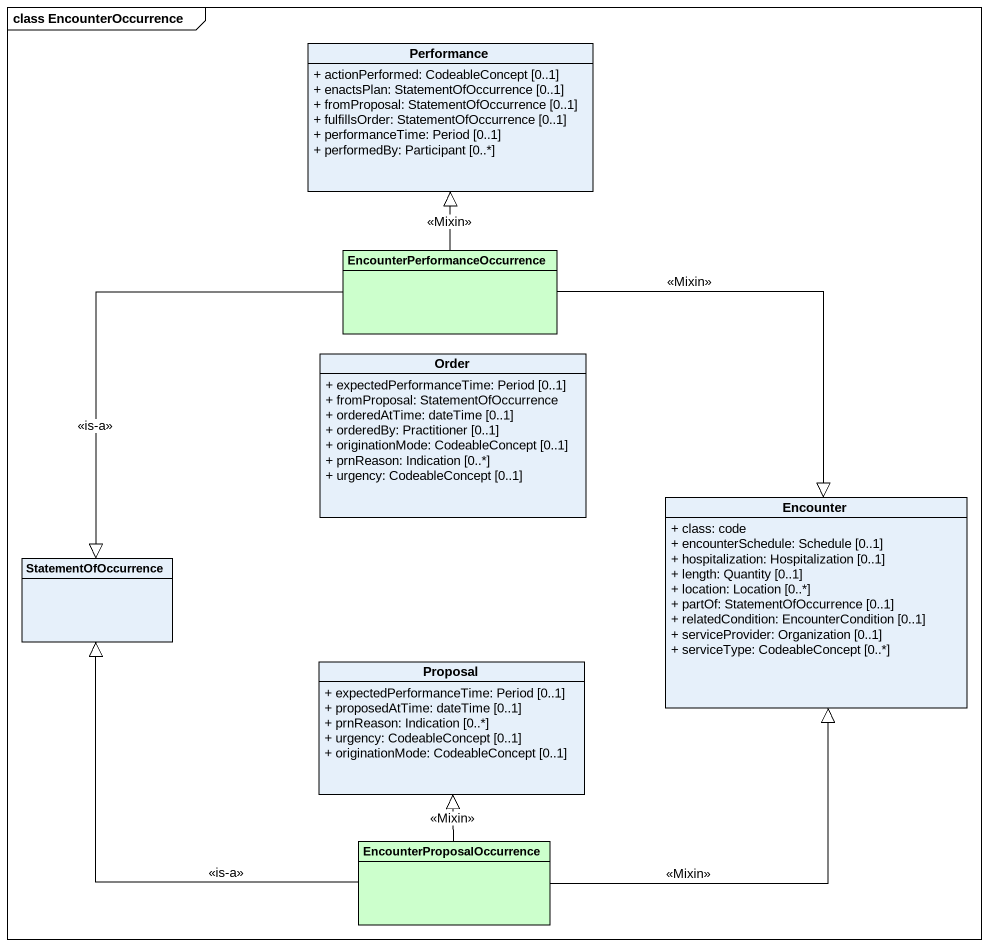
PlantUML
@startuml
mainframe class EncounterOccurrence
hide circle
hide empty members
skinparam classAttributeIconSize 0
class Performance {
  + actionPerformed: CodeableConcept [0..1]
  + enactsPlan: StatementOfOccurrence [0..1]
  + fromProposal: StatementOfOccurrence [0..1]
  + fulfillsOrder: StatementOfOccurrence [0..1]
  + performanceTime: Period [0..1]
  + performedBy: Participant [0..*]
}
class "EncounterPerformanceOccurrence" as EncounterPerformanceOccurren #CCFFCC
class Order {
  + expectedPerformanceTime: Period [0..1]
  + fromProposal: StatementOfOccurrence
  + orderedAtTime: dateTime [0..1]
  + orderedBy: Practitioner [0..1]
  + originationMode: CodeableConcept [0..1]
  + prnReason: Indication [0..*]
  + urgency: CodeableConcept [0..1]
}
class Encounter {
  + class: code
  + encounterSchedule: Schedule [0..1]
  + hospitalization: Hospitalization [0..1]
  + length: Quantity [0..1]
  + location: Location [0..*]
  + partOf: StatementOfOccurrence [0..1]
  + relatedCondition: EncounterCondition [0..1]
  + serviceProvider: Organization [0..1]
  + serviceType: CodeableConcept [0..*]
}
class StatementOfOccurrence
class Proposal {
  + expectedPerformanceTime: Period [0..1]
  + proposedAtTime: dateTime [0..1]
  + prnReason: Indication [0..*]
  + urgency: CodeableConcept [0..1]
  + originationMode: CodeableConcept [0..1]
}
class EncounterProposalOccurrence #CCFFCC
EncounterPerformanceOccurren -up-|> Performance : <<Mixin>>
EncounterPerformanceOccurren --|> Encounter : <<Mixin>>
EncounterPerformanceOccurren --|> StatementOfOccurrence : <<is-a>>
EncounterProposalOccurrence -up-|> Encounter : <<Mixin>>
EncounterProposalOccurrence -up-|> StatementOfOccurrence : <<is-a>>
EncounterProposalOccurrence -up-|> Proposal : <<Mixin>>
@enduml
